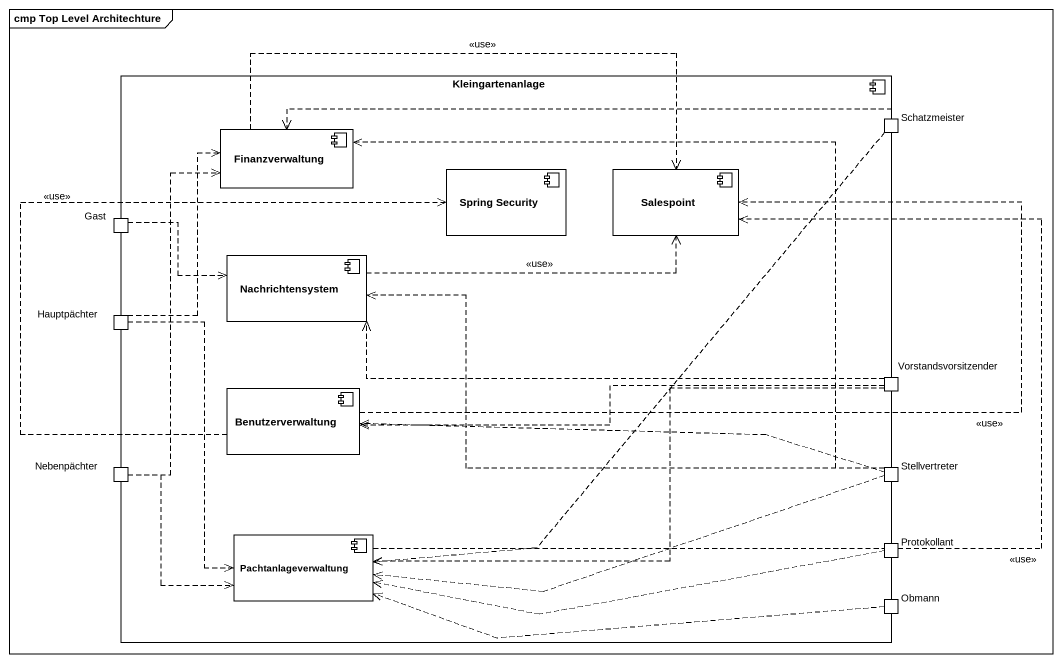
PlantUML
@startuml
mainframe cmp Top Level Architechture
component Kleingartenanlage {
  port Schatzmeister
  component Finanzverwaltung
  component "Spring Security" as Spring_Security
  component Salespoint
  port Gast
  component Nachrichtensystem
  port Hauptpächter
  port Vorstandsvorsitzender
  component Benutzerverwaltung
  port Nebenpächter
  port Stellvertreter
  component Pachtanlageverwaltung
  port Protokollant
  port Obmann
}
Schatzmeister .left.> Finanzverwaltung
Schatzmeister ..> Pachtanlageverwaltung
Finanzverwaltung .right.> Salespoint : <<use>>
Gast .right.> Nachrichtensystem
Nachrichtensystem .right.> Salespoint : <<use>>
Hauptpächter .up.> Finanzverwaltung
Hauptpächter ..> Pachtanlageverwaltung
Vorstandsvorsitzender .left.> Nachrichtensystem
Vorstandsvorsitzender .left.> Benutzerverwaltung
Vorstandsvorsitzender .left.> Pachtanlageverwaltung
Benutzerverwaltung .up.> Spring_Security : <<use>>
Benutzerverwaltung .right.> Salespoint : <<use>>
Nebenpächter .up.> Finanzverwaltung
Nebenpächter .right.> Pachtanlageverwaltung
Stellvertreter .left.> Finanzverwaltung
Stellvertreter .left.> Nachrichtensystem
Stellvertreter .left.> Benutzerverwaltung
Stellvertreter .left.> Pachtanlageverwaltung
Pachtanlageverwaltung .up.> Salespoint : <<use>>
Protokollant .left.> Pachtanlageverwaltung
Obmann .left.> Pachtanlageverwaltung
@enduml
